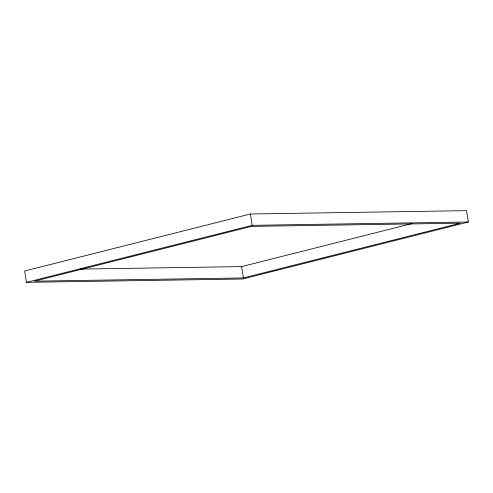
<?xml version="1.0" encoding="UTF-8"?>
<svg xmlns="http://www.w3.org/2000/svg" width="493" height="493" viewBox="0 0 493 493"><rect width="100%" height="100%" fill="white"/><g stroke="black" fill="none" stroke-linecap="round" stroke-linejoin="round"><path stroke-width="0.74" d="M250.401 213.993L24.65 271.002L26.468 282.341L242.599 279.007L468.35 221.998L466.532 210.659L250.401 213.993L252.213 225.332L468.35 221.998M26.468 282.341L252.213 225.332M80.304 269.092L241.607 266.602L412.296 223.502M243.425 277.941L460.32 223.169L251.393 226.398L34.498 281.17L243.425 277.941L241.607 266.602"/></g></svg>
